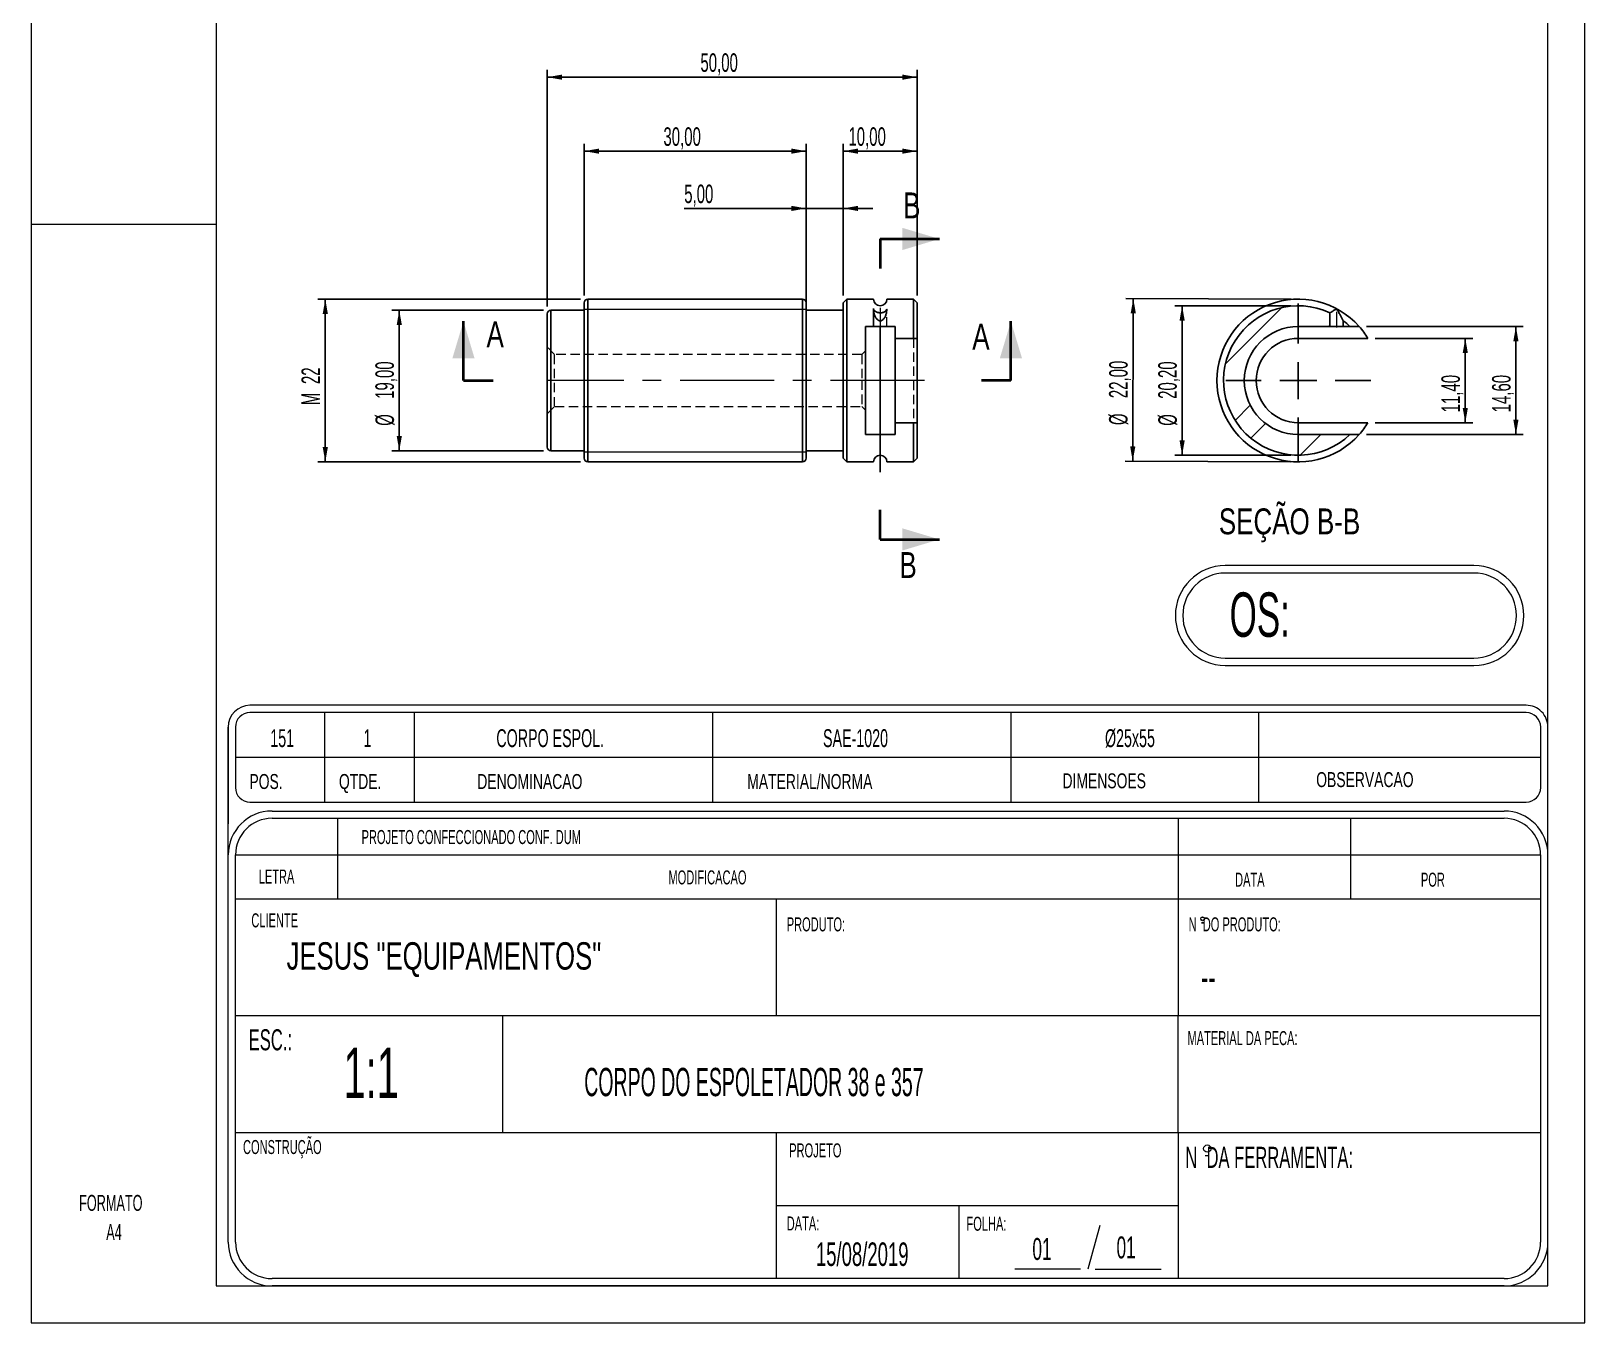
# Model space of a CAD drawing. Header units: millimetres. Extents: x 0 to 210, y 0 to 297.
# Drawn here: x 0 to 210, y 0.4 to 175 of the extents above; entities that cross this region are included whole.
import ezdxf

# ---------------------------------------------------------------- set-up
doc = ezdxf.new("R2010")
doc.units = ezdxf.units.MM
for name, pattern in [('CENTERX2', [20.32, 12.7, -2.54, 2.54, -2.54]), ('HIDDEN', [1.905, 1.27, -0.635]), ('PHANTOM', [12.7, 6.35, -1.27, 1.27, -1.27, 1.27, -1.27])]:
    doc.linetypes.add(name, pattern=pattern)
doc.layers.add('COTAS', color=7, linetype='Continuous')
doc.styles.add('SLDTEXTSTYLE0', font='TXT', dxfattribs={"width": 0.595745})
doc.styles.add('SLDTEXTSTYLE1', font='TXT', dxfattribs={"width": 0.589474})
doc.styles.add('SLDTEXTSTYLE2', font='TXT', dxfattribs={"width": 0.515789})
doc.styles.add('SLDTEXTSTYLE3', font='TXT', dxfattribs={"width": 0.7})
doc.styles.add('SLDTEXTSTYLE4', font='TXT', dxfattribs={"width": 0.695035})
doc.styles.add('SLDTEXTSTYLE5', font='TXT', dxfattribs={"width": 0.605})
doc.styles.add('SLDTEXTSTYLE6', font='TXT', dxfattribs={"width": 0.75})
doc.dimstyles.new('SLDDIMSTYLE0', dxfattribs={"dimtxt": 2.5, "dimasz": 2, "dimexe": 0, "dimexo": 0.0625, "dimtad": 1, "dimrnd": 1e-09, "dimzin": 12, "dimdsep": 46, "dimtxsty": 'SLDTEXTSTYLE5', "dimsah": 1, "dimcen": 0.09, "dimadec": 0, "dimazin": 3, "dimtfac": 1, "dimtdec": 3, "dimtofl": 0, "dimtmove": 0, "dimatfit": 3, "dimfxl": 0, "dimfrac": 2, "dimtolj": 1, "dimtzin": 12, "dimarcsym": 0})
doc.dimstyles.new('SLDDIMSTYLE1', dxfattribs={"dimtxt": 2.5, "dimasz": 2, "dimexe": 0, "dimexo": 0.0625, "dimtad": 1, "dimdec": 0, "dimrnd": 1e-09, "dimzin": 12, "dimdsep": 46, "dimtxsty": 'SLDTEXTSTYLE5', "dimsah": 1, "dimcen": 0.09, "dimadec": 0, "dimazin": 3, "dimtfac": 1, "dimtdec": 3, "dimtofl": 0, "dimtmove": 0, "dimatfit": 3, "dimfxl": 0, "dimfrac": 2, "dimtolj": 1, "dimtzin": 12, "dimarcsym": 0})
doc.dimstyles.new('SLDDIMSTYLE2', dxfattribs={"dimtxt": 2.5, "dimasz": 2, "dimexe": 0, "dimexo": 0.0625, "dimtad": 1, "dimrnd": 1e-09, "dimzin": 12, "dimdsep": 46, "dimtxsty": 'SLDTEXTSTYLE5', "dimsah": 1, "dimcen": 0.09, "dimadec": 0, "dimazin": 3, "dimtfac": 1, "dimtdec": 3, "dimtmove": 0, "dimatfit": 0, "dimfxl": 0, "dimfrac": 2, "dimtolj": 1, "dimtzin": 12, "dimarcsym": 0})

# ---------------------------------------------------------------- blocks, each defined once
blk = doc.blocks.new('SW_NOTE_0')
at = {"color": 0, "linetype": 'Continuous', "lineweight": 18, "insert": (0, 2.77), "char_height": 2.152, "attachment_point": 1, "style": 'SLDTEXTSTYLE0'}
blk.add_mtext('FORMATO', dxfattribs=at)
blk = doc.blocks.new('SW_NOTE_0_1')
at = {"color": 0, "linetype": 'Continuous', "lineweight": 18, "insert": (0, 2.77), "char_height": 2.152, "attachment_point": 1, "style": 'SLDTEXTSTYLE0'}
blk.add_mtext('A4', dxfattribs=at)
blk = doc.blocks.new('Bloco2')
at = {"color": 7, "linetype": 'Continuous', "lineweight": 18}
for p, q in [((0.04, 297.06), (0.04, 0.06)), ((210.04, 0.06), (210.04, 297.06)), ((25.04, 292.06), (25.04, 5.06)), ((205.04, 5.06), (205.04, 292.06)), ((0.04, 148.56), (25.04, 148.56)), ((25.04, 5.06), (205.04, 5.06)), ((0.04, 0.06), (210.04, 0.06))]:
    blk.add_line(p, q, dxfattribs=at)
for name, p in [('SW_NOTE_0', (6.53, 14.59)), ('SW_NOTE_0_1', (10.2, 10.66))]:
    blk.add_blockref(name, p, dxfattribs=at)
blk = doc.blocks.new('_D')
at = {"layer": 'COTAS'}
for p, q in [((69.27, 137.23), (48.77, 137.23)), ((49.77, 137.23), (49.77, 118.23)), ((69.27, 118.23), (48.77, 118.23))]:
    blk.add_line(p, q, dxfattribs=at)
for points in [[(49.77, 137.23), (49.42, 135.23), (50.12, 135.23)], [(49.77, 118.23), (50.12, 120.23), (49.42, 120.23)]]:
    blk.add_solid(points, dxfattribs=at)
at = {"layer": 'COTAS', "char_height": 2.5, "attachment_point": 1, "rotation": 90, "style": 'SLDTEXTSTYLE5'}
for s, insert in [('19,00', (46.54, 125.25)), ('%%c', (46.55, 121.61))]:
    blk.add_mtext(s, dxfattribs=dict(at, insert=insert))
blk = doc.blocks.new('_D_1')
at = {"layer": 'COTAS'}
for p, q in [((74.27, 138.73), (38.77, 138.73)), ((39.77, 138.73), (39.77, 116.73)), ((74.27, 116.73), (38.77, 116.73))]:
    blk.add_line(p, q, dxfattribs=at)
for points in [[(39.77, 138.73), (39.42, 136.73), (40.12, 136.73)], [(39.77, 116.73), (40.12, 118.73), (39.42, 118.73)]]:
    blk.add_solid(points, dxfattribs=at)
at = {"layer": 'COTAS', "char_height": 2.5, "attachment_point": 1, "rotation": 90, "style": 'SLDTEXTSTYLE5'}
for s, insert in [('22', (36.55, 127.25)), ('M', (36.55, 124.39))]:
    blk.add_mtext(s, dxfattribs=dict(at, insert=insert))
blk = doc.blocks.new('_D_2')
at = {"layer": 'COTAS'}
for p, q in [((69.77, 137.73), (69.77, 169.73)), ((119.77, 168.73), (69.77, 168.73)), ((119.77, 139.23), (119.77, 169.73))]:
    blk.add_line(p, q, dxfattribs=at)
for points in [[(69.77, 168.73), (71.77, 168.38), (71.77, 169.08)], [(119.77, 168.73), (117.77, 169.08), (117.77, 168.38)]]:
    blk.add_solid(points, dxfattribs=at)
at = {"layer": 'COTAS', "insert": (90.47, 171.95), "char_height": 2.5, "attachment_point": 1, "style": 'SLDTEXTSTYLE5'}
blk.add_mtext('50,00', dxfattribs=at)
blk = doc.blocks.new('_D_3')
at = {"layer": 'COTAS'}
for p, q in [((109.77, 139.23), (109.77, 159.73)), ((119.77, 139.23), (119.77, 159.73)), ((119.77, 158.73), (109.77, 158.73))]:
    blk.add_line(p, q, dxfattribs=at)
for points in [[(109.77, 158.73), (111.77, 158.38), (111.77, 159.08)], [(119.77, 158.73), (117.77, 159.08), (117.77, 158.38)]]:
    blk.add_solid(points, dxfattribs=at)
at = {"layer": 'COTAS', "insert": (110.47, 161.95), "char_height": 2.5, "attachment_point": 1, "style": 'SLDTEXTSTYLE5'}
blk.add_mtext('10,00', dxfattribs=at)
blk = doc.blocks.new('_D_4')
at = {"layer": 'COTAS'}
for p, q in [((74.77, 139.23), (74.77, 159.73)), ((104.77, 139.23), (104.77, 159.73)), ((104.77, 158.73), (74.77, 158.73))]:
    blk.add_line(p, q, dxfattribs=at)
for points in [[(74.77, 158.73), (76.77, 158.38), (76.77, 159.08)], [(104.77, 158.73), (102.77, 159.08), (102.77, 158.38)]]:
    blk.add_solid(points, dxfattribs=at)
at = {"layer": 'COTAS', "insert": (85.47, 161.95), "char_height": 2.5, "attachment_point": 1, "style": 'SLDTEXTSTYLE5'}
blk.add_mtext('30,00', dxfattribs=at)
blk = doc.blocks.new('_D_5')
at = {"layer": 'COTAS'}
for p, q in [((104.77, 138.23), (104.77, 151.99)), ((109.77, 139.23), (109.77, 151.99)), ((104.77, 150.99), (88.28, 150.99)), ((109.77, 150.99), (104.77, 150.99)), ((109.77, 150.99), (113.77, 150.99))]:
    blk.add_line(p, q, dxfattribs=at)
for points in [[(104.77, 150.99), (102.77, 151.34), (102.77, 150.64)], [(109.77, 150.99), (111.77, 150.64), (111.77, 151.34)]]:
    blk.add_solid(points, dxfattribs=at)
at = {"layer": 'COTAS', "insert": (88.28, 154.21), "char_height": 2.5, "attachment_point": 1, "style": 'SLDTEXTSTYLE5'}
blk.add_mtext('5,00', dxfattribs=at)
blk = doc.blocks.new('_D_12')
at = {"layer": 'COTAS'}
for p, q in [((180.5, 135.03), (201.68, 135.03)), ((200.68, 135.03), (200.68, 120.43)), ((180.5, 120.43), (201.68, 120.43))]:
    blk.add_line(p, q, dxfattribs=at)
for points in [[(200.68, 135.03), (200.33, 133.03), (201.03, 133.03)], [(200.68, 120.43), (201.03, 122.43), (200.33, 122.43)]]:
    blk.add_solid(points, dxfattribs=at)
at = {"layer": 'COTAS', "insert": (197.46, 123.43), "char_height": 2.5, "attachment_point": 1, "rotation": 90, "style": 'SLDTEXTSTYLE5'}
blk.add_mtext('14,60', dxfattribs=at)
blk = doc.blocks.new('_D_13')
at = {"layer": 'COTAS'}
for p, q in [((181.68, 133.43), (194.84, 133.43)), ((193.84, 133.43), (193.84, 122.03)), ((181.68, 122.03), (194.84, 122.03))]:
    blk.add_line(p, q, dxfattribs=at)
for points in [[(193.84, 133.43), (193.49, 131.43), (194.19, 131.43)], [(193.84, 122.03), (194.19, 124.03), (193.49, 124.03)]]:
    blk.add_solid(points, dxfattribs=at)
at = {"layer": 'COTAS', "insert": (190.61, 123.43), "char_height": 2.5, "attachment_point": 1, "rotation": 90, "style": 'SLDTEXTSTYLE5'}
blk.add_mtext('11,40', dxfattribs=at)
blk = doc.blocks.new('_D_14')
at = {"layer": 'COTAS'}
for p, q in [((170.32, 138.73), (147.97, 138.82)), ((148.97, 138.82), (148.89, 116.82)), ((170.23, 116.73), (147.89, 116.82))]:
    blk.add_line(p, q, dxfattribs=at)
for points in [[(148.97, 138.82), (148.62, 136.82), (149.32, 136.81)], [(148.89, 116.82), (149.25, 118.81), (148.55, 118.82)]]:
    blk.add_solid(points, dxfattribs=at)
at = {"layer": 'COTAS', "char_height": 2.5, "attachment_point": 1, "rotation": 89.7782, "style": 'SLDTEXTSTYLE5'}
for s, insert in [('22,00', (145.69, 125.35)), ('%%c', (145.69, 121.71))]:
    blk.add_mtext(s, dxfattribs=dict(at, insert=insert))
blk = doc.blocks.new('_D_15')
at = {"layer": 'COTAS'}
for p, q in [((170.28, 137.83), (154.57, 137.83)), ((155.57, 137.83), (155.57, 117.63)), ((170.28, 117.63), (154.57, 117.63))]:
    blk.add_line(p, q, dxfattribs=at)
for points in [[(155.57, 137.83), (155.22, 135.83), (155.92, 135.83)], [(155.57, 117.63), (155.92, 119.63), (155.22, 119.63)]]:
    blk.add_solid(points, dxfattribs=at)
at = {"layer": 'COTAS', "char_height": 2.5, "attachment_point": 1, "rotation": 90, "style": 'SLDTEXTSTYLE5'}
for s, insert in [('20,20', (152.34, 125.25)), ('%%c', (152.35, 121.61))]:
    blk.add_mtext(s, dxfattribs=dict(at, insert=insert))
blk = doc.blocks.new('SW_CENTERMARKSYMBOL_0')
at = {"layer": 'COTAS', "color": 0}
for p, q in [((0, 5), (0, 10.39)), ((0, 0), (0, 2.5)), ((-5, 0), (-9.8, 0)), ((0, 0), (-2.5, 0)), ((0, 0), (0, -2.5)), ((0, 0), (2.5, 0)), ((5, 0), (9.8, 0)), ((0, -5), (0, -11.03))]:
    blk.add_line(p, q, dxfattribs=at)

msp = doc.modelspace()

# ---------------------------------------------------------------- hatches: boundary and pattern name
at = {"layer": 'COTAS', "linetype": 'Continuous', "lineweight": 18}
h = msp.add_hatch(dxfattribs=at)
h.set_pattern_fill('ANSI32', color=256, angle=3e-322, style=0)
edge = h.paths.add_edge_path(flags=0)
edge.add_arc((171.275, 127.729), 10.1, 64.9278, 313.71619)
edge.add_line((178.255, 120.429), (171.275, 120.429))
edge.add_arc((171.275, 127.729), 7.3, 90, 270, ccw=False)
edge.add_line((171.275, 135.029), (175.555, 135.029))
edge.add_line((175.555, 135.029), (175.555, 136.878))
h = msp.add_hatch(dxfattribs=at)
h.set_pattern_fill('ANSI32', color=256, angle=3e-322, style=0)
edge = h.paths.add_edge_path(flags=0)
edge.add_arc((171.275, 127.729), 10.1, 46.28381, 52.98832)
edge.add_line((177.355, 135.794), (177.355, 135.029))
edge.add_line((177.355, 135.029), (178.255, 135.029))

# ---------------------------------------------------------------- linework, layer by layer
at = {"color": 7, "linetype": 'PHANTOM', "lineweight": 35}
for p, q in [((114.765, 146.862), (114.765, 142.862)), ((58.446, 127.729), (62.446, 127.729)), ((132.436, 127.729), (128.436, 127.729)), ((114.765, 106.252), (114.765, 110.252))]:
    msp.add_line(p, q, dxfattribs=at)
at = {"color": 7, "linetype": 'Continuous', "lineweight": 35}
for p, q in [((114.765, 146.862), (122.765, 146.862)), ((58.446, 127.729), (58.446, 135.729)), ((132.436, 127.729), (132.436, 135.729)), ((114.765, 106.252), (122.765, 106.252))]:
    msp.add_line(p, q, dxfattribs=at)
at = {"color": 7, "linetype": 'Continuous', "lineweight": 25}
for p, q in [((104.268, 138.729), (75.268, 138.729)), ((110.268, 138.729), (109.768, 138.229)), ((113.868, 138.729), (110.268, 138.729)), ((110.268, 138.729), (110.268, 116.729)), ((119.268, 138.729), (115.668, 138.729)), ((119.768, 138.229), (119.268, 138.729)), ((119.268, 133.429), (119.268, 138.729)), ((69.768, 118.729), (69.768, 136.729)), ((74.768, 137.229), (70.268, 137.229)), ((74.768, 117.229), (74.768, 138.229)), ((104.768, 138.229), (104.768, 127.729)), ((109.768, 137.229), (104.768, 137.229)), ((109.768, 117.229), (109.768, 138.229)), ((113.868, 135.029), (113.868, 137.395)), ((119.768, 138.229), (119.768, 133.429)), ((175.555, 136.878), (175.555, 135.029)), ((112.768, 120.429), (112.768, 135.029)), ((113.868, 135.029), (112.768, 135.029)), ((116.768, 135.029), (115.668, 135.029)), ((116.768, 133.429), (116.768, 135.029)), ((171.275, 135.029), (175.555, 135.029)), ((175.555, 135.029), (177.355, 135.029)), ((177.355, 135.029), (177.355, 135.794)), ((177.355, 135.029), (178.255, 135.029)), ((116.768, 133.429), (119.268, 133.429)), ((116.768, 133.429), (116.768, 122.029)), ((119.768, 133.429), (119.768, 122.029)), ((171.275, 133.429), (180.683, 133.429)), ((104.768, 127.729), (104.768, 117.229)), ((116.768, 120.429), (116.768, 122.029)), ((119.268, 122.029), (116.768, 122.029)), ((119.268, 116.729), (119.268, 122.029)), ((119.768, 122.029), (119.768, 117.229)), ((180.683, 122.029), (171.275, 122.029)), ((112.768, 120.429), (113.868, 120.429)), ((115.668, 120.429), (116.768, 120.429)), ((178.255, 120.429), (171.275, 120.429)), ((70.268, 118.229), (74.768, 118.229)), ((104.768, 118.229), (109.768, 118.229)), ((75.268, 116.729), (104.268, 116.729)), ((109.768, 117.229), (110.268, 116.729)), ((110.268, 116.729), (113.868, 116.729)), ((115.668, 116.729), (119.268, 116.729)), ((119.268, 116.729), (119.768, 117.229))]:
    msp.add_line(p, q, dxfattribs=at)
at = {"color": 8, "linetype": 'Continuous', "lineweight": 25}
for p, q in [((75.268, 138.729), (75.268, 116.729)), ((104.268, 127.729), (104.268, 138.729)), ((70.268, 137.229), (70.268, 118.229)), ((104.268, 116.729), (104.268, 127.729))]:
    msp.add_line(p, q, dxfattribs=at)
at = {"color": 7, "linetype": 'HIDDEN', "lineweight": 18}
for p, q in [((75.268, 127.729), (75.268, 138.729)), ((104.268, 138.729), (104.268, 116.729)), ((70.268, 127.729), (70.268, 137.229)), ((113.865, 137.433), (113.865, 135.029)), ((115.665, 135.029), (115.665, 137.351)), ((119.268, 133.429), (119.268, 122.029)), ((70.768, 131.229), (69.768, 132.229)), ((70.768, 124.229), (70.768, 131.229)), ((112.268, 131.229), (70.768, 131.229)), ((112.768, 131.729), (112.268, 131.229)), ((112.268, 131.229), (112.268, 127.729)), ((70.268, 118.229), (70.268, 127.729)), ((75.268, 116.729), (75.268, 127.729)), ((112.268, 127.729), (112.268, 124.229)), ((69.768, 123.229), (70.768, 124.229)), ((70.768, 124.229), (112.268, 124.229)), ((112.268, 124.229), (112.768, 123.729))]:
    msp.add_line(p, q, dxfattribs=at)
at = {"color": 7, "linetype": 'Continuous', "lineweight": 18}
for p, q in [((74.768, 137.355), (104.768, 137.355)), ((74.768, 118.103), (104.768, 118.103)), ((195.007, 102.713), (161.409, 102.713)), ((195.007, 101.713), (161.409, 101.713)), ((161.409, 90.213), (195.007, 90.213)), ((161.409, 89.213), (195.007, 89.213)), ((202.068, 83.83), (29.588, 83.83)), ((202.068, 82.85), (29.588, 82.85)), ((39.724, 70.754), (39.724, 82.85)), ((51.82, 70.754), (51.82, 82.85)), ((92.14, 70.754), (92.14, 82.85)), ((132.46, 70.754), (132.46, 82.85)), ((165.958, 70.754), (165.958, 82.85)), ((26.648, 11.281), (26.648, 80.89)), ((26.648, 80.89), (26.648, 67.814)), ((27.628, 80.89), (27.628, 72.714)), ((204.028, 72.714), (204.028, 80.89)), ((205.008, 11.281), (205.008, 80.89)), ((27.628, 76.802), (204.028, 76.802)), ((29.588, 70.754), (202.068, 70.754)), ((32.573, 69.545), (199.083, 69.545)), ((32.573, 68.557), (199.083, 68.557)), ((41.461, 57.694), (41.461, 68.557)), ((155.026, 68.557), (155.026, 57.694)), ((178.345, 68.557), (178.345, 57.694)), ((27.635, 11.281), (27.635, 63.619)), ((27.635, 63.619), (204.02, 63.619)), ((204.02, 63.619), (204.02, 11.281)), ((27.635, 57.694), (204.02, 57.694)), ((100.712, 57.694), (100.712, 41.894)), ((155.026, 57.694), (155.026, 41.894)), ((158.197, 54.455), (158.457, 54.455)), ((158.197, 54.431), (158.457, 54.431)), ((27.635, 41.894), (204.02, 41.894)), ((63.768, 26.093), (63.768, 41.894)), ((155.026, 26.093), (155.026, 41.894)), ((27.635, 26.093), (204.02, 26.093)), ((100.712, 26.093), (100.712, 6.343)), ((155.026, 26.093), (155.026, 6.343)), ((158.686, 22.997), (159.204, 22.997)), ((100.712, 16.218), (155.026, 16.218)), ((125.4, 16.218), (125.4, 6.343)), ((144.433, 13.541), (142.846, 7.616)), ((199.083, 6.343), (32.573, 6.343)), ((141.858, 7.616), (132.971, 7.616)), ((143.833, 7.616), (152.721, 7.616)), ((199.083, 5.355), (32.573, 5.355)), ((204.438, 5.355), (205.008, 5.355)), ((205.008, 5.355), (205.008, 5.926))]:
    msp.add_line(p, q, dxfattribs=at)
for centre, radius in [((158.327, 54.991), 0.247), ((158.327, 54.968), 0.247), ((158.974, 23.918), 0.494)]:
    msp.add_circle(centre, radius, dxfattribs=at)
at = {"color": 7, "linetype": 'Continuous', "lineweight": 25}
for centre, radius, start, end in [((75.268, 138.229), 0.5, 90, 180), ((104.268, 138.229), 0.5, 0, 90), ((114.768, 138.729), 0.9, 180, 0), ((171.275, 127.729), 11, 41.5778, 318.4222), ((70.268, 136.729), 0.5, 90, 180), ((171.275, 127.729), 10.1, 64.9278, 313.71619), ((171.275, 127.729), 7.3, 90, 270), ((171.275, 127.729), 10.1, 46.28381, 52.98832), ((171.275, 127.729), 11, 31.21037, 41.5778), ((171.275, 127.729), 5.7, 90, 270), ((171.275, 127.729), 11, 318.4222, 328.78963), ((70.268, 118.729), 0.5, 180, 270), ((114.768, 116.729), 0.9, 0, 180), ((75.268, 117.229), 0.5, 180, 270), ((104.268, 117.229), 0.5, 270, 0)]:
    msp.add_arc(centre, radius, start, end, dxfattribs=at)
at = {"color": 7, "linetype": 'Continuous', "lineweight": 18}
for centre, radius, start, end in [((161.409, 95.963), 6.75, 90, 270), ((161.409, 95.963), 5.75, 90, 270), ((195.007, 95.963), 6.75, 270, 90), ((195.007, 95.963), 5.75, 270, 90), ((29.588, 80.89), 2.94, 90.00001, 180), ((29.588, 80.89), 1.96, 90.00001, 180), ((202.068, 80.89), 2.94, 0, 90.00001), ((202.068, 80.89), 1.96, 0, 90.00001), ((29.588, 72.714), 1.96, 180, 270), ((202.068, 72.714), 1.96, 270, 0), ((32.573, 63.619), 5.925, 90, 180), ((199.083, 63.619), 5.925, 0, 90), ((32.573, 63.619), 4.938, 90, 180), ((199.083, 63.619), 4.938, 0, 90), ((32.573, 11.281), 5.925, 180, 270), ((32.573, 11.281), 4.938, 180, 270), ((199.083, 11.281), 4.938, 270, 0), ((199.083, 11.281), 5.925, 270, 0)]:
    msp.add_arc(centre, radius, start, end, dxfattribs=at)
at = {"color": 7, "linetype": 'Continuous', "lineweight": 25}
for points in [[(113.868, 137.395), (113.868, 137.421), (113.868, 137.446), (113.868, 137.471)], [(119.768, 133.429), (119.603, 133.429), (119.436, 133.429), (119.268, 133.429)], [(119.268, 122.029), (119.436, 122.029), (119.603, 122.029), (119.768, 122.029)]]:
    msp.add_open_spline(points, degree=3, dxfattribs=at)
for points, knots in [([(113.868, 137.395), (113.868, 137.356), (113.87, 137.32), (113.874, 137.25), (113.876, 137.216), (113.886, 137.114), (113.896, 137.047), (113.931, 136.848), (113.964, 136.717), (114.055, 136.458), (114.112, 136.33), (114.26, 136.091), (114.352, 135.975), (114.537, 135.849), (114.608, 135.816), (114.759, 135.788), (114.84, 135.794), (114.986, 135.842), (115.051, 135.882), (115.165, 135.974), (115.216, 136.028), (115.348, 136.195), (115.416, 136.319), (115.524, 136.572), (115.565, 136.7), (115.627, 136.96), (115.648, 137.094), (115.661, 137.254), (115.663, 137.286), (115.665, 137.33), (115.665, 137.343), (115.665, 137.361), (115.665, 137.363), (115.661, 137.353), (115.657, 137.336), (115.644, 137.301), (115.636, 137.283), (115.588, 137.193), (115.521, 137.12), (115.335, 136.996), (115.214, 136.943), (114.934, 136.879), (114.776, 136.87), (114.478, 136.9), (114.337, 136.94), (114.11, 137.049), (114.022, 137.118), (113.933, 137.23), (113.91, 137.269), (113.886, 137.332), (113.879, 137.354), (113.873, 137.39), (113.871, 137.402), (113.869, 137.433), (113.868, 137.452), (113.868, 137.471)], [0, 0, 0, 0, 0.015625, 0.015625, 0.03125, 0.03125, 0.0625, 0.0625, 0.125, 0.125, 0.1875, 0.1875, 0.25, 0.25, 0.28125, 0.28125, 0.3125, 0.3125, 0.34375, 0.34375, 0.375, 0.375, 0.4375, 0.4375, 0.5, 0.5, 0.5625, 0.5625, 0.578125, 0.578125, 0.5859375, 0.5859375, 0.59375, 0.59375, 0.609375, 0.609375, 0.625, 0.625, 0.6875, 0.6875, 0.75, 0.75, 0.8125, 0.8125, 0.875, 0.875, 0.9375, 0.9375, 0.96875, 0.96875, 0.984375, 0.984375, 0.9921875, 0.9921875, 1, 1, 1, 1]), ([(177.355, 135.794), (177.355, 135.794), (177.345, 135.815), (177.31, 135.883), (177.287, 135.929), (177.209, 136.082), (177.146, 136.201), (177.013, 136.45), (176.944, 136.578), (176.798, 136.837), (176.723, 136.968), (176.604, 137.165), (176.564, 137.232), (176.505, 137.308), (176.493, 137.323), (176.463, 137.349), (176.446, 137.359), (176.408, 137.363), (176.388, 137.359), (176.352, 137.347), (176.335, 137.339), (176.249, 137.298), (176.185, 137.26), (176.062, 137.188), (176.002, 137.152), (175.889, 137.084), (175.837, 137.052), (175.743, 136.994), (175.701, 136.967), (175.596, 136.902), (175.555, 136.877), (175.555, 136.878)], [0, 0, 0, 0, 0.0625, 0.0625, 0.125, 0.125, 0.25, 0.25, 0.375, 0.375, 0.5, 0.5, 0.5625, 0.5625, 0.578125, 0.578125, 0.59375, 0.59375, 0.609375, 0.609375, 0.625, 0.625, 0.6875, 0.6875, 0.75, 0.75, 0.8125, 0.8125, 0.875, 0.875, 1, 1, 1, 1]), ([(115.668, 135.029), (115.668, 135.029), (115.65, 135.029), (115.577, 135.029), (115.523, 135.029), (115.376, 135.029), (115.282, 135.029), (115.048, 135.029), (114.909, 135.029), (114.697, 135.029), (114.625, 135.029), (114.491, 135.029), (114.429, 135.029), (114.255, 135.029), (114.162, 135.029), (114.013, 135.029), (113.959, 135.029), (113.886, 135.029), (113.868, 135.029), (113.868, 135.029)], [0, 0, 0, 0, 0.125, 0.125, 0.25, 0.25, 0.375, 0.375, 0.5, 0.5, 0.5625, 0.5625, 0.625, 0.625, 0.75, 0.75, 0.875, 0.875, 1, 1, 1, 1]), ([(179.504, 135.029), (179.362, 135.029), (179.223, 135.029), (178.948, 135.029), (178.818, 135.029), (178.579, 135.029), (178.469, 135.029), (178.305, 135.029), (178.255, 135.029), (178.255, 135.029)], [0, 0, 0, 0, 0.25, 0.25, 0.5, 0.5, 0.75, 0.75, 1, 1, 1, 1]), ([(113.868, 120.429), (113.868, 120.429), (113.887, 120.429), (113.96, 120.429), (114.013, 120.429), (114.161, 120.429), (114.256, 120.429), (114.488, 120.429), (114.626, 120.429), (114.911, 120.429), (115.049, 120.429), (115.281, 120.429), (115.375, 120.429), (115.523, 120.429), (115.577, 120.429), (115.65, 120.429), (115.668, 120.429), (115.668, 120.429)], [0, 0, 0, 0, 0.125, 0.125, 0.25, 0.25, 0.375, 0.375, 0.5, 0.5, 0.625, 0.625, 0.75, 0.75, 0.875, 0.875, 1, 1, 1, 1]), ([(178.255, 120.429), (178.255, 120.429), (178.305, 120.429), (178.469, 120.429), (178.577, 120.429), (178.818, 120.429), (178.949, 120.429), (179.223, 120.429), (179.362, 120.429), (179.504, 120.429)], [0, 0, 0, 0, 0.25, 0.25, 0.5, 0.5, 0.75, 0.75, 1, 1, 1, 1])]:
    msp.add_open_spline(points, degree=3, knots=knots, dxfattribs=at)
at = {"color": 7, "linetype": 'Continuous', "lineweight": 35}
for points in [[(122.765, 146.862), (117.765, 148.362), (117.765, 145.362)], [(58.446, 135.729), (56.946, 130.729), (59.946, 130.729)], [(132.436, 135.729), (130.936, 130.729), (133.936, 130.729)], [(122.765, 106.252), (117.765, 107.752), (117.765, 104.752)]]:
    msp.add_solid(points, dxfattribs=at)
at = {"layer": 'COTAS', "linetype": 'CENTERX2', "lineweight": 18}
for p, q in [((114.765, 137.571), (114.765, 134.929)), ((176.455, 137.014), (176.455, 134.874)), ((120.741, 127.729), (69.668, 127.729))]:
    msp.add_line(p, q, dxfattribs=at)
at = {"layer": 'COTAS'}
msp.add_line((114.768, 135.029), (114.765, 115.333), dxfattribs=at)

# ---------------------------------------------------------------- block references
for name, p in [('Bloco2', (-0.032, 0.296)), ('SW_CENTERMARKSYMBOL_0', (171.275, 127.729))]:
    msp.add_blockref(name, p, dxfattribs=at)

# ---------------------------------------------------------------- texts
at = {"color": 7, "linetype": 'Continuous', "char_height": 3.5, "attachment_point": 1, "style": 'SLDTEXTSTYLE6'}
for s, insert in [('B', (117.86, 153.146)), ('A', (61.562, 135.723)), ('A', (127.208, 135.414)), ('B', (117.359, 104.539))]:
    msp.add_mtext(s, dxfattribs=dict(at, insert=insert))
at = {"color": 7, "linetype": 'Continuous', "lineweight": 0}
for s, insert, char_height, attachment_point, style in [('OS:', (161.988, 99.089), 6, 1, 'SLDTEXTSTYLE1'), ('151', (33.946, 80.602), 2.4192, 2, 'SLDTEXTSTYLE0'), ('1', (45.478, 80.602), 2.419, 2, 'SLDTEXTSTYLE0'), ('CORPO ESPOL.', (70.169, 80.602), 2.4192, 2, 'SLDTEXTSTYLE0'), ('SAE-1020', (111.43, 80.602), 2.4192, 2, 'SLDTEXTSTYLE0'), ('Ø25x55', (148.519, 80.602), 2.4192, 2, 'SLDTEXTSTYLE0'), ('POS.', (29.517, 74.543), 2.0223, 1, 'SLDTEXTSTYLE4'), ('QTDE.', (41.613, 74.543), 2.0223, 1, 'SLDTEXTSTYLE4'), ('DENOMINACAO', (60.315, 74.543), 2.02233, 1, 'SLDTEXTSTYLE4'), ('MATERIAL/NORMA', (96.794, 74.543), 2.02233, 1, 'SLDTEXTSTYLE4'), ('DIMENSOES', (139.402, 74.634), 2.0223, 1, 'SLDTEXTSTYLE4'), ('OBSERVACAO', (173.691, 74.799), 2.0223, 1, 'SLDTEXTSTYLE4'), ('PROJETO CONFECCIONADO CONF. DUM', (44.674, 66.974), 1.89605, 1, 'SLDTEXTSTYLE1'), ('LETRA', (30.778, 61.635), 1.896, 1, 'SLDTEXTSTYLE1'), ('MODIFICACAO', (86.15, 61.522), 1.89605, 1, 'SLDTEXTSTYLE1'), ('DATA', (162.728, 61.212), 1.896, 1, 'SLDTEXTSTYLE1'), ('POR', (187.84, 61.212), 1.896, 1, 'SLDTEXTSTYLE1'), ('CLIENTE', (29.779, 55.715), 1.896, 1, 'SLDTEXTSTYLE1'), ('PRODUTO:', (102.136, 55.176), 1.896, 1, 'SLDTEXTSTYLE1'), ('N  DO PRODUTO:', (156.45, 55.176), 1.89605, 1, 'SLDTEXTSTYLE1'), ('JESUS "EQUIPAMENTOS"', (34.54, 51.81), 3.70417, 1, 'SLDTEXTSTYLE3'), ('--', (158.127, 49.278), 4.2661, 1, 'SLDTEXTSTYLE2'), ('ESC.:', (29.418, 40.048), 2.8441, 1, 'SLDTEXTSTYLE1'), ('MATERIAL DA PECA:', (156.299, 39.796), 1.89605, 1, 'SLDTEXTSTYLE1'), ('1:1', (42.234, 37.563), 6.8258, 1, 'SLDTEXTSTYLE1'), ('CORPO DO ESPOLETADOR 38 e 357', (74.767, 34.827), 3.82243, 1, 'SLDTEXTSTYLE2'), ('CONSTRUÇÃO', (28.652, 25.077), 1.896, 1, 'SLDTEXTSTYLE1'), ('PROJETO', (102.469, 24.626), 1.896, 1, 'SLDTEXTSTYLE1'), ('N  DA FERRAMENTA:', (155.999, 24.156), 2.84407, 1, 'SLDTEXTSTYLE1'), ('DATA:', (102.135, 14.747), 1.896, 1, 'SLDTEXTSTYLE1'), ('FOLHA:', (126.429, 14.712), 1.896, 1, 'SLDTEXTSTYLE1'), ('15/08/2019', (106.073, 11.232), 3.175, 1, 'SLDTEXTSTYLE1'), ('01', (135.334, 11.833), 2.9626, 1, 'SLDTEXTSTYLE1'), ('01', (146.705, 12.042), 2.9626, 1, 'SLDTEXTSTYLE1')]:
    msp.add_mtext(s, dxfattribs=dict(at, insert=insert, char_height=char_height, attachment_point=attachment_point, style=style))
at = {"layer": 'COTAS', "insert": (170.087, 110.442), "char_height": 3.5, "attachment_point": 2, "style": 'SLDTEXTSTYLE6'}
msp.add_mtext('SEÇÃO B-B', dxfattribs=at)

# ---------------------------------------------------------------- dimensions: what is measured, and where the dimension line sits
at = {"layer": 'COTAS'}
for base, p1, p2, dimstyle, picture, middle in [((69.768, 168.729), (119.768, 138.229), (69.768, 136.729), 'SLDDIMSTYLE0', '_D_2', (94.768, 168.729)), ((74.768, 158.729), (104.768, 138.229), (74.768, 138.229), 'SLDDIMSTYLE0', '_D_4', (89.768, 158.729)), ((109.768, 158.729), (119.768, 138.229), (109.768, 138.229), 'SLDDIMSTYLE0', '_D_3', (114.768, 158.729)), ((104.768, 150.989), (109.768, 138.229), (104.768, 137.229), 'SLDDIMSTYLE2', '_D_5', (91.626, 150.989))]:
    dim = msp.add_linear_dim(base=base, p1=p1, p2=p2, dimstyle=dimstyle, dxfattribs=at)
    dim.commit()
    dim.dimension.update_dxf_attribs({"geometry": picture, "text_midpoint": middle, "dimtype": 160})
for base, p1, p2, angle, text, dimstyle, picture, middle in [((39.768, 116.729), (75.268, 138.729), (75.268, 116.729), 90, 'M<>', 'SLDDIMSTYLE1', '_D_1', (39.768, 127.729)), ((148.89, 116.816), (171.318, 138.729), (171.233, 116.729), 89.77821, '%%c<>', 'SLDDIMSTYLE0', '_D_14', (148.932, 127.816)), ((49.768, 118.229), (70.268, 137.229), (70.268, 118.229), 90, '%%c<>', 'SLDDIMSTYLE0', '_D', (49.768, 127.729)), ((155.572, 117.629), (171.275, 137.829), (171.275, 117.629), 90, '%%c<>', 'SLDDIMSTYLE0', '_D_15', (155.572, 127.729))]:
    dim = msp.add_linear_dim(base=base, p1=p1, p2=p2, angle=angle, text=text, dimstyle=dimstyle, dxfattribs=at)
    dim.commit()
    dim.dimension.update_dxf_attribs({"geometry": picture, "text_midpoint": middle, "dimtype": 160})
for base, p1, p2, picture, middle in [((200.683, 120.429), (179.504, 135.029), (179.504, 120.429), '_D_12', (200.683, 127.729)), ((193.835, 122.029), (180.683, 133.429), (180.683, 122.029), '_D_13', (193.835, 127.729))]:
    dim = msp.add_linear_dim(base=base, p1=p1, p2=p2, angle=90, dimstyle='SLDDIMSTYLE0', dxfattribs=at)
    dim.commit()
    dim.dimension.update_dxf_attribs({"geometry": picture, "text_midpoint": middle, "dimtype": 160})

doc.saveas('drawing.dxf')
